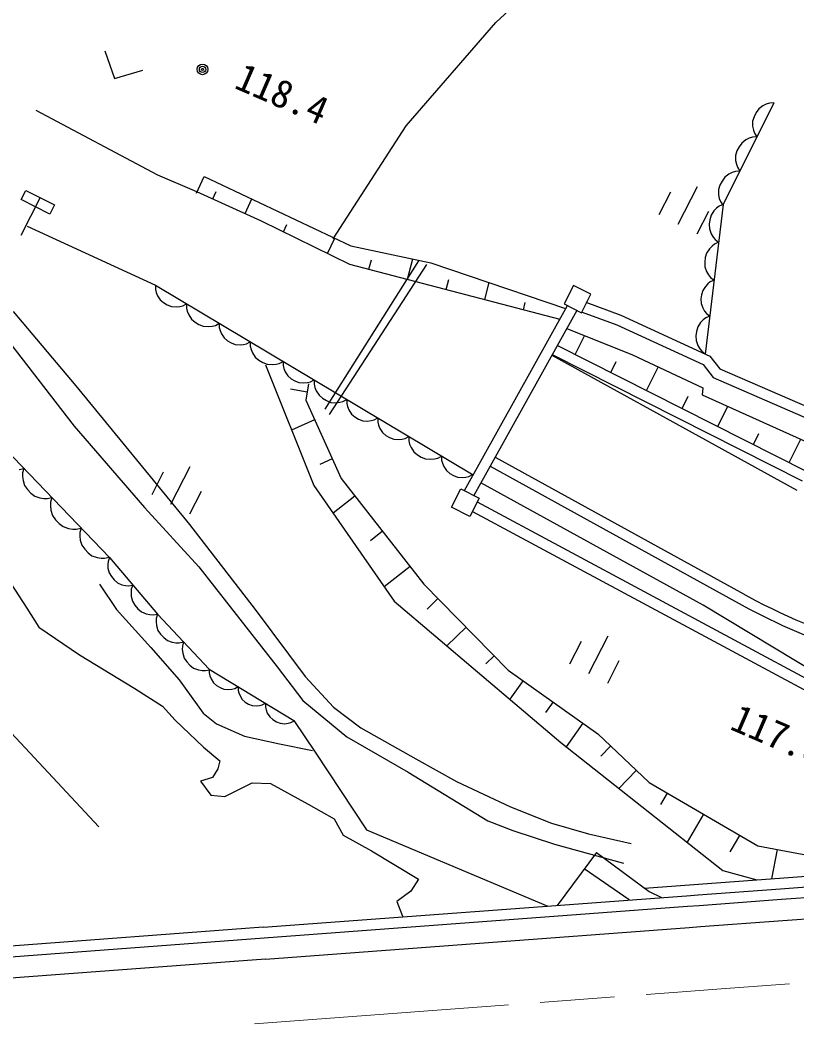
# Model space of a CAD drawing. Units: millimetres, scale not verified. Extents: x 40000 to 680000, y 20000 to 380000.
# Drawn here: x 505711 to 542308, y 269592 to 316872 of the extents above; entities that cross this region are included whole.
import ezdxf
from ezdxf.enums import TextEntityAlignment as Align

# ---------------------------------------------------------------- set-up
doc = ezdxf.new("R2010")
doc.units = ezdxf.units.MM
doc.header["$LTSCALE"] = 1000
doc.linetypes.add('CHAIN', pattern=[18.5, 12, -1.5, 3.5, -1.5])
for name, color, linetype, lineweight in [('M-BGD', 7, 'Continuous', 25), ('M-BMK', 2, 'CHAIN', 13), ('M-STR-STR1', 1, 'Continuous', 25)]:
    doc.layers.add(name, color=color, linetype=linetype, lineweight=lineweight)
doc.styles.add('ＭＳ ゴシック', font='')
doc.styles.get('ＭＳ ゴシック').set_extended_font_data('MS Gothic')

msp = doc.modelspace()

# ---------------------------------------------------------------- linework, layer by layer
at = {"layer": 'M-BGD'}
for p, q in [((528126, 316757), (531709, 320087)), ((523894, 311892), (528126, 316757)), ((509711, 315419), (510167, 314110)), ((510167, 314110), (511494, 314511)), ((506461, 312625), (512180, 309575)), ((541219, 312976), (538834, 308181)), ((540511, 312685), (540383, 312507)), ((540704, 312830), (540511, 312685)), ((540865, 312911), (540704, 312830)), ((541010, 312959), (540865, 312911)), ((541219, 312976), (541010, 312959)), ((540287, 312314), (540223, 312105)), ((540223, 312105), (540223, 311863)), ((540383, 312507), (540287, 312314)), ((520467, 306562), (523894, 311892)), ((540223, 311863), (540256, 311686)), ((540256, 311686), (540305, 311541)), ((539903, 311218), (539710, 311073)), ((540064, 311299), (539903, 311218)), ((540208, 311348), (540064, 311299)), ((540418, 311364), (540208, 311348)), ((540305, 311541), (540418, 311364)), ((539485, 310702), (539421, 310493)), ((539581, 310896), (539485, 310702)), ((539710, 311073), (539581, 310896)), ((539421, 310493), (539422, 310252)), ((539422, 310252), (539454, 310074)), ((539262, 309688), (539101, 309607)), ((539407, 309736), (539262, 309688)), ((539616, 309753), (539407, 309736)), ((539454, 310074), (539503, 309930)), ((539503, 309930), (539616, 309753)), ((512180, 309575), (514026, 308786)), ((514028, 308710), (514385, 309498)), ((514385, 309498), (521296, 306234)), ((538780, 309284), (538683, 309091)), ((538908, 309462), (538780, 309284)), ((539101, 309607), (538908, 309462)), ((505762, 308416), (505980, 308844)), ((505980, 308844), (507334, 308155)), ((514026, 308786), (517073, 307401)), ((514787, 308439), (514950, 308797)), ((536354, 308756), (535809, 307687)), ((537608, 309016), (536701, 307233)), ((538683, 309091), (538619, 308881)), ((538619, 308881), (538620, 308640)), ((506657, 308499), (505750, 306717)), ((507117, 307727), (505762, 308416)), ((516311, 307747), (516626, 308440)), ((538620, 308640), (538652, 308463)), ((538652, 308463), (538701, 308318)), ((538701, 308318), (538814, 308141)), ((507334, 308155), (507117, 307727)), ((538136, 307849), (537592, 306780)), ((538834, 308181), (537990, 301121)), ((538398, 307871), (538265, 307669)), ((538523, 308001), (538398, 307871)), ((538643, 308096), (538523, 308001)), ((538834, 308181), (538643, 308096)), ((517073, 307401), (521236, 305365)), ((538204, 307459), (538178, 307245)), ((538265, 307669), (538204, 307459)), ((506038, 307158), (512092, 304372)), ((518114, 306892), (518282, 307235)), ((538178, 307245), (538188, 307026)), ((538188, 307026), (538270, 306799)), ((520195, 305874), (520545, 306589)), ((538270, 306799), (538360, 306643)), ((538360, 306643), (538455, 306523)), ((538620, 306394), (538429, 306308)), ((538455, 306523), (538620, 306394)), ((521296, 306234), (525065, 305426)), ((538184, 306084), (538052, 305882)), ((538309, 306214), (538184, 306084)), ((538429, 306308), (538309, 306214)), ((524487, 305515), (520073, 298529)), ((522145, 305126), (522260, 305564)), ((523964, 304649), (524216, 305608)), ((537990, 305672), (537965, 305457)), ((537965, 305457), (537975, 305239)), ((538052, 305882), (537990, 305672)), ((524860, 305354), (520269, 298274)), ((521236, 305365), (531135, 302767)), ((525065, 305426), (531413, 303267)), ((537975, 305239), (538056, 305011)), ((538056, 305011), (538146, 304856)), ((525783, 304171), (525905, 304635)), ((527602, 303694), (527812, 304492)), ((538226, 304526), (538112, 304437)), ((538146, 304856), (538241, 304736)), ((538407, 304607), (538226, 304526)), ((538241, 304736), (538407, 304607)), ((512092, 304372), (512093, 304174)), ((512092, 304372), (527055, 295432)), ((512093, 304174), (512128, 304034)), ((512128, 304034), (512192, 303877)), ((531786, 304358), (531344, 303491)), ((532599, 303944), (531786, 304358)), ((537869, 304123), (537811, 303925)), ((537995, 304314), (537869, 304123)), ((538112, 304437), (537995, 304314)), ((512192, 303877), (512315, 303685)), ((512315, 303685), (512473, 303551)), ((512473, 303551), (512648, 303446)), ((529421, 303216), (529509, 303550)), ((532157, 303077), (532599, 303944)), ((532369, 303576), (534014, 302965)), ((537811, 303925), (537787, 303722)), ((537787, 303722), (537797, 303516)), ((505386, 303126), (508345, 299627)), ((512648, 303446), (512840, 303371)), ((512840, 303371), (513068, 303354)), ((513068, 303354), (513237, 303372)), ((513237, 303372), (513377, 303407)), ((513377, 303407), (513551, 303500)), ((513551, 303500), (513552, 303290)), ((513552, 303290), (513589, 303142)), ((513589, 303142), (513657, 302976)), ((526640, 294687), (531495, 303414)), ((531941, 303187), (527086, 294460)), ((531344, 303491), (532157, 303077)), ((532195, 303107), (533822, 302503)), ((537797, 303516), (537874, 303301)), ((537874, 303301), (537959, 303154)), ((537959, 303154), (538048, 303040)), ((513657, 302976), (513787, 302772)), ((513787, 302772), (513954, 302631)), ((513954, 302631), (514140, 302520)), ((534014, 302965), (538207, 301033)), ((537769, 302609), (537636, 302407)), ((537893, 302739), (537769, 302609)), ((538013, 302833), (537893, 302739)), ((538205, 302919), (538013, 302833)), ((538048, 303040), (538205, 302919)), ((504659, 302366), (508259, 297728)), ((514140, 302520), (514344, 302440)), ((514344, 302440), (514584, 302422)), ((514584, 302422), (514763, 302441)), ((514763, 302441), (514912, 302478)), ((514912, 302478), (515097, 302577)), ((515097, 302577), (515097, 302379)), ((515097, 302379), (515132, 302239)), ((515132, 302239), (515197, 302082)), ((531464, 302330), (534556, 301086)), ((533822, 302503), (537888, 300629)), ((537575, 302197), (537549, 301982)), ((537636, 302407), (537575, 302197)), ((515197, 302082), (515319, 301889)), ((515319, 301889), (515477, 301756)), ((515477, 301756), (515652, 301651)), ((515652, 301651), (515845, 301575)), ((516381, 301611), (516556, 301705)), ((516556, 301705), (516556, 301495)), ((531863, 301112), (532307, 301990)), ((537549, 301982), (537559, 301764)), ((537559, 301764), (537641, 301536)), ((515845, 301575), (516072, 301558)), ((516072, 301558), (516241, 301576)), ((516241, 301576), (516381, 301611)), ((516556, 301495), (516594, 301347)), ((516594, 301347), (516662, 301180)), ((516662, 301180), (516792, 300977)), ((531023, 301537), (542776, 295592)), ((537641, 301536), (537731, 301380)), ((537731, 301380), (537825, 301260)), ((537825, 301260), (537991, 301132)), ((516792, 300977), (516959, 300835)), ((516959, 300835), (517144, 300724)), ((517144, 300724), (517348, 300645)), ((517916, 300683), (518101, 300782)), ((518101, 300782), (518101, 300583)), ((530767, 301077), (542308, 294708)), ((530780, 301100), (542550, 295146)), ((533541, 300263), (533800, 300774)), ((534556, 301086), (537871, 299532)), ((538207, 301033), (538680, 300430)), ((517273, 300612), (519553, 294925)), ((517348, 300645), (517589, 300626)), ((517589, 300626), (517768, 300645)), ((517768, 300645), (517916, 300683)), ((518101, 300583), (518137, 300444)), ((518137, 300444), (518201, 300286)), ((518201, 300286), (518324, 300094)), ((535220, 299414), (535777, 300513)), ((537888, 300629), (538364, 300022)), ((538680, 300430), (543517, 298324)), ((501874, 299920), (509917, 291533)), ((518324, 300094), (518482, 299960)), ((518482, 299960), (518657, 299856)), ((518657, 299856), (518849, 299780)), ((518849, 299780), (519077, 299763)), ((519077, 299763), (519246, 299781)), ((519246, 299781), (519386, 299816)), ((519386, 299816), (519560, 299910)), ((519560, 299910), (519561, 299700)), ((538364, 300022), (543302, 297872)), ((508345, 299627), (513686, 293093)), ((519233, 299335), (518454, 299472)), ((519301, 299717), (519166, 298952)), ((519561, 299700), (519598, 299552)), ((519598, 299552), (519666, 299385)), ((519666, 299385), (519796, 299182)), ((537871, 299532), (537841, 299211)), ((519166, 298952), (520836, 295258)), ((519796, 299182), (519963, 299040)), ((519963, 299040), (520149, 298929)), ((520149, 298929), (520353, 298849)), ((520353, 298849), (520593, 298831)), ((520593, 298831), (520772, 298850)), ((520772, 298850), (520921, 298887)), ((520921, 298887), (521106, 298986)), ((521106, 298986), (521106, 298788)), ((536899, 298565), (537190, 299140)), ((537841, 299211), (544829, 296057)), ((521106, 298788), (521141, 298648)), ((521141, 298648), (521206, 298491)), ((521206, 298491), (521328, 298299)), ((538578, 297715), (539057, 298662)), ((519583, 298029), (518504, 297541)), ((521328, 298299), (521486, 298165)), ((521486, 298165), (521661, 298060)), ((521661, 298060), (521854, 297985)), ((521854, 297985), (522081, 297968)), ((522081, 297968), (522250, 297986)), ((522250, 297986), (522390, 298021)), ((522390, 298021), (522565, 298114)), ((522565, 298114), (522565, 297916)), ((522565, 297916), (522600, 297776)), ((508259, 297728), (511567, 293896)), ((522600, 297776), (522665, 297619)), ((522665, 297619), (522788, 297427)), ((522788, 297427), (522945, 297293)), ((522945, 297293), (523120, 297188)), ((523120, 297188), (523313, 297113)), ((523313, 297113), (523540, 297096)), ((523540, 297096), (523710, 297114)), ((523710, 297114), (523849, 297149)), ((523849, 297149), (524024, 297242)), ((524024, 297242), (524025, 297032)), ((524025, 297032), (524062, 296884)), ((540257, 296866), (540516, 297376)), ((541936, 296017), (542490, 297112)), ((524062, 296884), (524130, 296718)), ((524130, 296718), (524260, 296514)), ((524260, 296514), (524427, 296373)), ((520418, 296182), (519839, 295920)), ((524427, 296373), (524612, 296262)), ((524612, 296262), (524816, 296182)), ((524816, 296182), (525057, 296164)), ((525057, 296164), (525236, 296183)), ((525236, 296183), (525384, 296220)), ((525384, 296220), (525569, 296319)), ((525569, 296319), (525570, 296121)), ((525570, 296121), (525605, 295981)), ((525605, 295981), (525669, 295824)), ((528094, 296271), (539651, 289893)), ((505672, 295685), (505888, 295734)), ((505830, 295520), (505827, 295359)), ((505888, 295734), (505830, 295520)), ((512456, 295554), (511911, 294485)), ((513710, 295813), (512803, 294031)), ((525669, 295824), (525792, 295631)), ((525792, 295631), (525950, 295498)), ((527851, 295834), (539409, 289455)), ((505827, 295359), (505850, 295171)), ((505850, 295171), (505925, 294927)), ((520836, 295258), (524739, 290281)), ((525950, 295498), (526125, 295393)), ((526125, 295393), (526317, 295317)), ((526317, 295317), (526545, 295300)), ((526545, 295300), (526714, 295318)), ((526714, 295318), (526854, 295353)), ((526854, 295353), (527029, 295447)), ((537894, 289293), (527416, 295053)), ((505925, 294927), (506056, 294736)), ((506056, 294736), (506213, 294572)), ((506213, 294572), (506399, 294433)), ((514238, 294646), (513694, 293577)), ((519553, 294925), (523332, 289477)), ((526031, 293904), (526472, 294772)), ((526472, 294772), (527340, 294330)), ((506399, 294433), (506639, 294348)), ((506639, 294348), (506826, 294317)), ((506826, 294317), (506987, 294314)), ((506987, 294314), (507203, 294363)), ((507142, 294138), (507139, 293968)), ((507203, 294363), (507142, 294138)), ((521486, 294429), (520457, 293622)), ((527340, 294330), (526898, 293463)), ((527251, 294155), (543477, 285427)), ((507139, 293968), (507163, 293770)), ((507163, 293770), (507242, 293513)), ((511567, 293896), (514132, 291099)), ((526898, 293463), (526031, 293904)), ((527024, 293710), (543242, 284986)), ((507242, 293513), (507379, 293312)), ((507379, 293312), (507546, 293139)), ((507546, 293139), (507741, 292994)), ((507741, 292994), (507993, 292904)), ((507993, 292904), (508191, 292871)), ((508191, 292871), (508360, 292868)), ((508360, 292868), (508588, 292919)), ((508529, 292706), (508526, 292544)), ((508588, 292919), (508529, 292706)), ((513686, 293093), (516792, 289084)), ((522788, 292770), (522224, 292328)), ((508526, 292544), (508549, 292356)), ((508549, 292356), (508625, 292112)), ((508625, 292112), (508755, 291921)), ((508755, 291921), (508913, 291757)), ((508913, 291757), (509098, 291619)), ((509098, 291619), (509338, 291533)), ((509338, 291533), (509526, 291502)), ((509526, 291502), (509687, 291499)), ((509687, 291499), (509903, 291548)), ((509854, 291345), (509842, 291201)), ((509917, 291533), (509854, 291345)), ((509917, 291533), (512179, 288866)), ((504677, 291207), (506028, 289148)), ((509842, 291201), (509852, 291032)), ((509852, 291032), (509906, 290810)), ((509906, 290810), (510012, 290632)), ((514132, 291099), (517818, 286374)), ((524089, 291111), (522865, 290151)), ((510012, 290632), (510144, 290477)), ((510144, 290477), (510302, 290343)), ((510302, 290343), (510512, 290254)), ((509452, 290272), (510246, 289078)), ((510512, 290254), (510678, 290216)), ((510678, 290216), (510821, 290204)), ((510821, 290204), (511017, 290236)), ((510949, 290037), (510937, 289885)), ((510937, 289885), (510948, 289706)), ((511017, 290236), (510949, 290037)), ((524739, 290281), (528699, 286230)), ((510948, 289706), (511005, 289471)), ((511005, 289471), (511117, 289283)), ((523332, 289477), (531187, 282814)), ((525399, 289606), (524884, 289102)), ((506028, 289148), (506602, 288256)), ((510246, 289078), (511875, 287285)), ((511117, 289283), (511257, 289118)), ((511257, 289118), (511424, 288977)), ((511424, 288977), (511646, 288882)), ((511646, 288882), (511822, 288842)), ((516792, 289084), (519145, 285922)), ((549819, 282074), (537894, 289293)), ((511822, 288842), (511974, 288829)), ((511974, 288829), (512181, 288863)), ((512122, 288664), (512118, 288511)), ((512118, 288511), (512138, 288332)), ((512179, 288866), (512122, 288664)), ((512179, 288866), (514620, 286277)), ((506602, 288256), (508504, 286944)), ((512138, 288332), (512208, 288101)), ((512208, 288101), (512329, 287919)), ((526719, 288256), (525814, 287371)), ((512329, 287919), (512478, 287762)), ((512478, 287762), (512652, 287629)), ((512652, 287629), (512879, 287546)), ((512879, 287546), (513056, 287516)), ((513056, 287516), (513209, 287511)), ((513209, 287511), (513414, 287556)), ((513414, 287556), (513357, 287354)), ((532142, 287571), (531598, 286502)), ((533397, 287830), (532489, 286048)), ((511875, 287285), (513209, 285773)), ((513357, 287354), (513352, 287201)), ((513352, 287201), (513373, 287022)), ((513373, 287022), (513442, 286791)), ((508504, 286944), (511122, 285354)), ((513442, 286791), (513564, 286609)), ((513564, 286609), (513712, 286452)), ((528039, 286905), (527650, 286525)), ((533925, 286663), (533380, 285594)), ((513712, 286452), (513887, 286319)), ((513887, 286319), (514113, 286236)), ((514113, 286236), (514291, 286206)), ((514291, 286206), (514443, 286201)), ((514443, 286201), (514648, 286246)), ((514620, 286277), (514619, 286090)), ((514619, 286090), (514651, 285958)), ((514620, 286277), (518604, 283855)), ((517818, 286374), (519029, 284793)), ((528699, 286230), (532935, 283227)), ((502754, 285983), (509426, 278837)), ((513209, 285773), (514333, 284192)), ((514651, 285958), (514710, 285810)), ((514710, 285810), (514825, 285628)), ((514825, 285628), (514972, 285501)), ((519145, 285922), (520476, 284473)), ((529405, 285729), (528783, 284852)), ((511122, 285354), (512414, 284525)), ((514972, 285501), (515136, 285401)), ((515136, 285401), (515317, 285329)), ((515317, 285329), (515531, 285311)), ((515531, 285311), (515690, 285327)), ((515690, 285327), (515822, 285359)), ((515822, 285359), (515987, 285446)), ((515987, 285446), (515986, 285271)), ((515986, 285271), (516016, 285147)), ((516016, 285147), (516072, 285008)), ((516072, 285008), (516179, 284837)), ((516179, 284837), (516317, 284718)), ((516317, 284718), (516471, 284625)), ((517114, 284585), (517269, 284667)), ((517269, 284667), (517268, 284480)), ((519029, 284793), (521098, 283074)), ((530817, 284728), (530463, 284228)), ((512414, 284525), (513024, 283872)), ((514333, 284192), (514958, 283699)), ((516471, 284625), (516641, 284557)), ((516641, 284557), (516841, 284540)), ((516841, 284540), (516990, 284555)), ((516990, 284555), (517114, 284585)), ((517268, 284480), (517300, 284348)), ((517300, 284348), (517359, 284200)), ((517359, 284200), (517474, 284018)), ((520476, 284473), (521768, 283500)), ((513024, 283872), (514347, 282598)), ((514958, 283699), (516281, 283112)), ((517474, 284018), (517621, 283891)), ((517621, 283891), (517785, 283791)), ((517785, 283791), (517966, 283719)), ((517966, 283719), (518180, 283701)), ((518180, 283701), (518339, 283717)), ((518339, 283717), (518471, 283749)), ((518471, 283749), (518636, 283836)), ((518604, 283855), (519611, 282361)), ((532229, 283727), (531439, 282614)), ((521768, 283500), (524357, 282041)), ((532935, 283227), (535341, 280923)), ((516281, 283112), (517938, 282751)), ((517938, 282751), (519491, 282443)), ((521098, 283074), (524001, 281416)), ((531187, 282814), (538820, 276784)), ((514347, 282598), (515127, 281944)), ((519611, 282361), (522027, 278703)), ((533537, 282651), (533075, 282169)), ((515127, 281944), (515022, 281569)), ((524357, 282041), (526271, 280975)), ((515022, 281569), (514783, 281170)), ((524001, 281416), (527750, 279126)), ((534740, 281499), (533926, 280649)), ((514783, 281170), (514208, 280983)), ((514208, 280983), (514694, 280323)), ((515350, 280264), (516639, 280910)), ((516639, 280910), (517513, 280877)), ((517513, 280877), (519281, 279907)), ((526271, 280975), (528819, 279782)), ((535341, 280923), (540461, 277934)), ((536195, 280425), (535882, 279888)), ((514694, 280323), (515350, 280264)), ((519281, 279907), (520506, 279215)), ((528819, 279782), (530742, 279014)), ((537901, 279428), (537135, 278115)), ((520506, 279215), (520937, 278447)), ((527750, 279126), (528920, 278658)), ((530742, 279014), (532485, 278512)), ((522027, 278703), (530573, 275101)), ((528920, 278658), (530894, 278018)), ((532485, 278512), (534494, 278050)), ((520937, 278447), (522270, 277700)), ((530894, 278018), (534141, 277122)), ((539608, 278432), (539154, 277655)), ((522270, 277700), (524474, 276372)), ((532862, 277634), (531011, 275134)), ((532862, 277634), (535352, 275782)), ((540461, 277934), (546618, 276798)), ((541370, 277766), (541116, 276389)), ((534410, 275388), (532285, 276855)), ((535134, 275944), (547788, 276885)), ((538820, 276784), (540420, 276337)), ((524474, 276372), (524114, 275801)), ((524114, 275801), (523455, 275314)), ((535352, 275782), (535931, 275501)), ((523455, 275314), (523723, 274629))]:
    msp.add_line(p, q, dxfattribs=at)
for radius in [250, 150, 50]:
    msp.add_circle((514307, 314546), radius, dxfattribs=at)
for radius, end in [(32750, 252.7581), (33250, 250.9255)]:
    msp.add_arc((555475, 318566), radius, 241.1067, end, dxfattribs=at)
at = {"layer": 'M-BMK'}
for p, q in [((538741, 271199), (541959, 271438)), ((516756, 269557), (536700, 271046)), ((536700, 271046), (537721, 271122)), ((537721, 271122), (538741, 271199))]:
    msp.add_line(p, q, dxfattribs=at)
at = {"layer": 'M-STR-STR1'}
for p, q in [((541541, 275919), (545432, 276203)), ((537658, 275630), (541541, 275919)), ((541578, 275420), (545468, 275704)), ((517169, 274101), (537113, 275589)), ((537113, 275589), (537658, 275630)), ((537695, 275132), (541578, 275420)), ((517206, 273602), (537151, 275091)), ((537151, 275091), (537695, 275132)), ((541652, 274423), (545539, 274706)), ((537770, 274134), (541652, 274423)), ((517169, 274101), (498496, 272707)), ((517280, 272605), (537225, 274094)), ((537225, 274094), (537770, 274134)), ((498663, 272218), (517206, 273602)), ((517280, 272605), (498997, 271240))]:
    msp.add_line(p, q, dxfattribs=at)

# ---------------------------------------------------------------- texts
at = {"layer": 'M-BGD', "style": 'ＭＳ ゴシック'}
for s, p in [('118.4', (515585, 313324)), ('117.6', (538934, 283098))]:
    msp.add_text(s, height=1320, rotation=336.616, dxfattribs=at).set_placement(p, align=Align.BOTTOM_LEFT)

doc.saveas('drawing.dxf')
